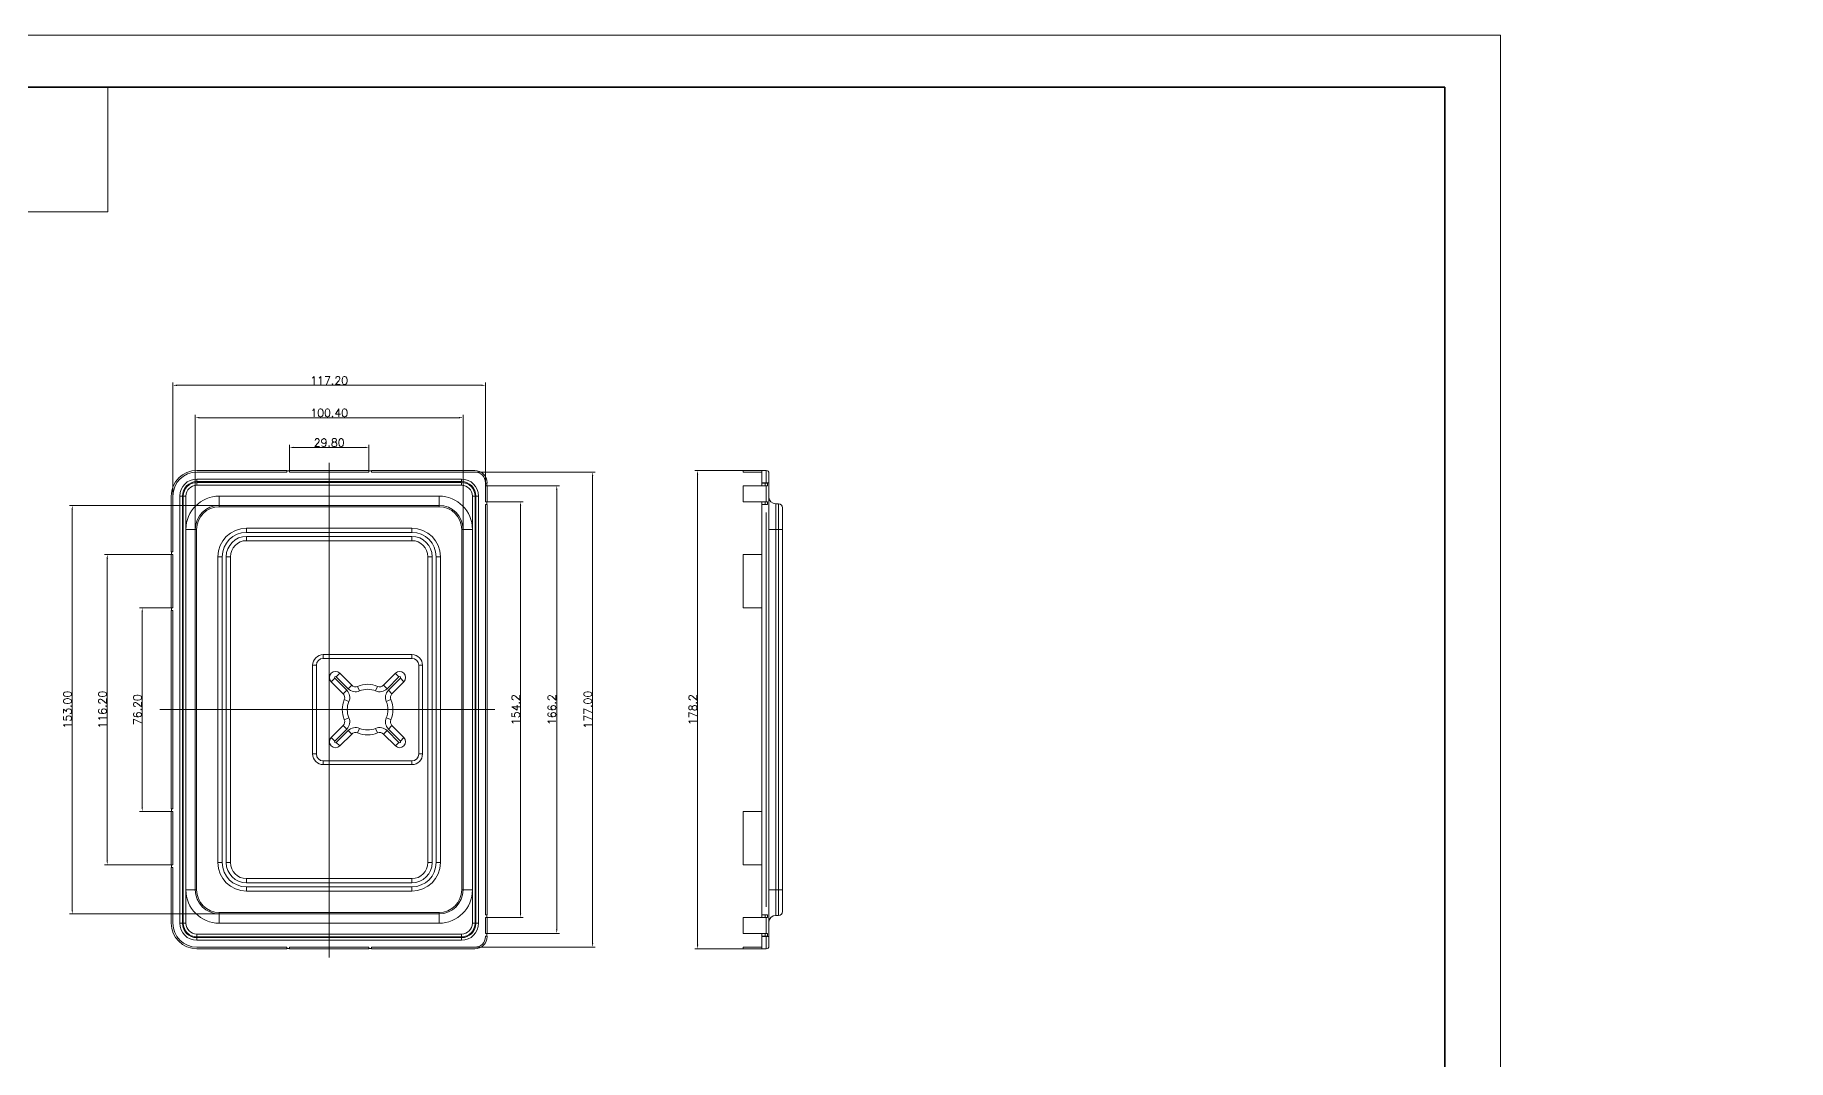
# Model space of a CAD drawing. Header units: millimetres. Extents: x -894 to 2281, y 379 to 1725.
# Drawn here: x 607 to 1264, y 1341 to 1725 of the extents above; entities that cross this region are included whole.
import ezdxf
from ezdxf.lldxf.tags import DXFTag

# ---------------------------------------------------------------- set-up
doc = ezdxf.new("R2010")
doc.units = ezdxf.units.MM
doc.layers.add('7', color=7, linetype='Continuous', true_color=0xffffff)
doc.layers.add('layer 1', color=7, linetype='Continuous')
doc.layers.add('尺寸线层', color=3, linetype='Continuous')
doc.styles.get("Standard").update_dxf_attribs({"font": 'txt', "bigfont": 'gbcbig.shx'})
doc.styles.add('标准', font='txt.shx')
tags = doc.linetypes.add('PHANTOM', pattern=[50.5, 18, -6.5, 6.5, -6.5, 6.5, -6.5]).pattern_tags.tags
tags[14:15] = [DXFTag(74, 4), DXFTag(75, 0), DXFTag(340, '0'), DXFTag(46, 0.0), DXFTag(50, 0.0), DXFTag(44, 0.0), DXFTag(45, 0.0)]
tags[12:13] = [DXFTag(74, 4), DXFTag(75, 0), DXFTag(340, '0'), DXFTag(46, 0.0), DXFTag(50, 0.0), DXFTag(44, 0.0), DXFTag(45, 0.0)]
tags[10:11] = [DXFTag(74, 4), DXFTag(75, 0), DXFTag(340, '0'), DXFTag(46, 0.0), DXFTag(50, 0.0), DXFTag(44, 0.0), DXFTag(45, 0.0)]
tags[8:9] = [DXFTag(74, 4), DXFTag(75, 0), DXFTag(340, '0'), DXFTag(46, 0.0), DXFTag(50, 0.0), DXFTag(44, 0.0), DXFTag(45, 0.0)]
tags[6:7] = [DXFTag(74, 4), DXFTag(75, 0), DXFTag(340, '0'), DXFTag(46, 0.0), DXFTag(50, 0.0), DXFTag(44, 0.0), DXFTag(45, 0.0)]
tags[4:5] = [DXFTag(74, 4), DXFTag(75, 0), DXFTag(340, '0'), DXFTag(46, 0.0), DXFTag(50, 0.0), DXFTag(44, 0.0), DXFTag(45, 0.0)]
doc.dimstyles.get("Standard").update_dxf_attribs({"dimtxt": 3, "dimasz": 1.5, "dimexe": 0.5, "dimexo": 0.05, "dimgap": 0.3, "dimtad": 1, "dimtih": 1, "dimtoh": 1, "dimzin": 0, "dimdsep": 46, "dimtxsty": 'Standard', "dimcen": 0.09, "dimadec": 1, "dimazin": 0, "dimtfac": 1, "dimtmove": 0, "dimatfit": 3, "dimfxl": 1, "dimtolj": 1, "dimtzin": 0, "dimlwd": 13, "dimlwe": 13, "dimarcsym": 0})
doc.dimstyles.new('小粟', dxfattribs={"dimtxt": 2.5, "dimasz": 1.5, "dimexe": 1, "dimexo": 0.05, "dimgap": 0.3, "dimtad": 1, "dimzin": 0, "dimdsep": 46, "dimtxsty": 'Standard', "dimcen": 0.09, "dimadec": 1, "dimazin": 0, "dimtfac": 1, "dimtmove": 0, "dimatfit": 3, "dimfxl": 1, "dimtolj": 1, "dimtzin": 0, "dimlwd": 13, "dimlwe": 13, "dimarcsym": 0})
doc.dimstyles.new('小粟 Standard', dxfattribs={"dimtxt": 3, "dimasz": 1.5, "dimexe": 1, "dimexo": 0.05, "dimgap": 0.3, "dimtad": 1, "dimzin": 0, "dimdsep": 46, "dimtxsty": 'Standard', "dimcen": 0.09, "dimadec": 1, "dimazin": 0, "dimtfac": 1, "dimtmove": 0, "dimatfit": 3, "dimfxl": 1, "dimtolj": 1, "dimtzin": 0, "dimlwd": 13, "dimlwe": 13, "dimarcsym": 0})

# ---------------------------------------------------------------- blocks, each defined once
blk = doc.blocks.new('*D36')
at = {"layer": 'Defpoints', "color": 0}
for p in [(776.28, 1549.87), (776.28, 1394.23), (788.81, 1394.23)]:
    blk.add_point(p, dxfattribs=at)
at = {"layer": '尺寸线层', "color": 0, "lineweight": 13}
for p, q in [((776.33, 1549.87), (789.81, 1549.87)), ((788.81, 1548.37), (788.81, 1395.73)), ((776.33, 1394.23), (789.81, 1394.23))]:
    blk.add_line(p, q, dxfattribs=at)
at = {"layer": '尺寸线层', "color": 0}
for points in [[(788.56, 1548.37), (789.06, 1548.37), (788.81, 1549.87)], [(788.56, 1395.73), (789.06, 1395.73), (788.81, 1394.23)]]:
    blk.add_solid(points, dxfattribs=at)
at = {"layer": '尺寸线层', "color": 0, "insert": (787.01, 1472.05), "char_height": 3, "attachment_point": 5, "rotation": 90, "style": '标准'}
blk.add_mtext('\\A1;154.2', dxfattribs=at)
blk = doc.blocks.new('*D37')
at = {"layer": 'Defpoints', "color": 0}
for p in [(776.28, 1555.87), (776.28, 1388.23), (802.38, 1388.23)]:
    blk.add_point(p, dxfattribs=at)
at = {"layer": '尺寸线层', "color": 0, "lineweight": 13}
for p, q in [((776.33, 1555.87), (803.38, 1555.87)), ((802.38, 1554.37), (802.38, 1389.73)), ((776.33, 1388.23), (803.38, 1388.23))]:
    blk.add_line(p, q, dxfattribs=at)
at = {"layer": '尺寸线层', "color": 0}
for points in [[(802.13, 1554.37), (802.63, 1554.37), (802.38, 1555.87)], [(802.13, 1389.73), (802.63, 1389.73), (802.38, 1388.23)]]:
    blk.add_solid(points, dxfattribs=at)
at = {"layer": '尺寸线层', "color": 0, "insert": (800.58, 1472.05), "char_height": 3, "attachment_point": 5, "rotation": 90, "style": '标准'}
blk.add_mtext('\\A1;166.2', dxfattribs=at)
blk = doc.blocks.new('*D38')
at = {"layer": 'Defpoints', "color": 0}
for p in [(657.88, 1510.15), (647, 1433.95), (657.88, 1433.95)]:
    blk.add_point(p, dxfattribs=at)
at = {"layer": '尺寸线层', "color": 0, "lineweight": 13}
for p, q in [((657.83, 1510.15), (646, 1510.15)), ((647, 1508.65), (647, 1435.45)), ((657.83, 1433.95), (646, 1433.95))]:
    blk.add_line(p, q, dxfattribs=at)
at = {"layer": '尺寸线层', "color": 0}
for points in [[(646.75, 1508.65), (647.25, 1508.65), (647, 1510.15)], [(646.75, 1435.45), (647.25, 1435.45), (647, 1433.95)]]:
    blk.add_solid(points, dxfattribs=at)
at = {"layer": '尺寸线层', "color": 0, "insert": (645.2, 1472.05), "char_height": 3, "attachment_point": 5, "rotation": 90, "style": '标准'}
blk.add_mtext('\\A1;76.20', dxfattribs=at)
blk = doc.blocks.new('*D39')
at = {"layer": 'Defpoints', "color": 0}
for p in [(657.88, 1530.15), (633.88, 1413.95), (657.88, 1413.95)]:
    blk.add_point(p, dxfattribs=at)
at = {"layer": '尺寸线层', "color": 0, "lineweight": 13}
for p, q in [((657.83, 1530.15), (632.88, 1530.15)), ((633.88, 1528.65), (633.88, 1415.45)), ((657.83, 1413.95), (632.88, 1413.95))]:
    blk.add_line(p, q, dxfattribs=at)
at = {"layer": '尺寸线层', "color": 0}
for points in [[(633.63, 1528.65), (634.13, 1528.65), (633.88, 1530.15)], [(633.63, 1415.45), (634.13, 1415.45), (633.88, 1413.95)]]:
    blk.add_solid(points, dxfattribs=at)
at = {"layer": '尺寸线层', "color": 0, "insert": (632.08, 1472.05), "char_height": 3, "attachment_point": 5, "rotation": 90, "style": '标准'}
blk.add_mtext('\\A1;116.20', dxfattribs=at)
blk = doc.blocks.new('*D40')
at = {"layer": 'Defpoints', "color": 0}
for p in [(731.98, 1570.28), (702.18, 1561.65), (731.98, 1561.65)]:
    blk.add_point(p, dxfattribs=at)
at = {"layer": '尺寸线层', "color": 0, "lineweight": 13}
for p, q in [((702.18, 1561.7), (702.18, 1571.28)), ((731.98, 1561.7), (731.98, 1571.28)), ((703.68, 1570.28), (730.48, 1570.28))]:
    blk.add_line(p, q, dxfattribs=at)
at = {"layer": '尺寸线层', "color": 0}
for points in [[(703.68, 1570.53), (703.68, 1570.03), (702.18, 1570.28)], [(730.48, 1570.53), (730.48, 1570.03), (731.98, 1570.28)]]:
    blk.add_solid(points, dxfattribs=at)
at = {"layer": '尺寸线层', "color": 0, "insert": (717.08, 1572.08), "char_height": 3, "attachment_point": 5, "style": '标准'}
blk.add_mtext('\\A1;29.80', dxfattribs=at)
blk = doc.blocks.new('*D41')
at = {"layer": 'Defpoints', "color": 0}
for p in [(675.88, 1548.55), (620.76, 1395.55), (675.88, 1395.55)]:
    blk.add_point(p, dxfattribs=at)
at = {"layer": '尺寸线层', "color": 0, "lineweight": 13}
for p, q in [((675.83, 1548.55), (619.76, 1548.55)), ((620.76, 1547.05), (620.76, 1397.05)), ((675.83, 1395.55), (619.76, 1395.55))]:
    blk.add_line(p, q, dxfattribs=at)
at = {"layer": '尺寸线层', "color": 0}
for points in [[(620.51, 1547.05), (621.01, 1547.05), (620.76, 1548.55)], [(620.51, 1397.05), (621.01, 1397.05), (620.76, 1395.55)]]:
    blk.add_solid(points, dxfattribs=at)
at = {"layer": '尺寸线层', "color": 0, "insert": (618.96, 1472.05), "char_height": 3, "attachment_point": 5, "rotation": 90, "style": '标准'}
blk.add_mtext('\\A1;153.00', dxfattribs=at)
blk = doc.blocks.new('*D42')
at = {"layer": 'Defpoints', "color": 0}
for p in [(771.68, 1561.05), (771.68, 1383.05), (815.84, 1383.05)]:
    blk.add_point(p, dxfattribs=at)
at = {"layer": '尺寸线层', "color": 0, "lineweight": 13}
for p, q in [((771.73, 1561.05), (816.84, 1561.05)), ((815.84, 1559.55), (815.84, 1384.55)), ((771.73, 1383.05), (816.84, 1383.05))]:
    blk.add_line(p, q, dxfattribs=at)
at = {"layer": '尺寸线层', "color": 0}
for points in [[(815.59, 1559.55), (816.09, 1559.55), (815.84, 1561.05)], [(815.59, 1384.55), (816.09, 1384.55), (815.84, 1383.05)]]:
    blk.add_solid(points, dxfattribs=at)
at = {"layer": '尺寸线层', "color": 0, "insert": (814.04, 1472.05), "char_height": 3, "attachment_point": 5, "rotation": 90, "style": '标准'}
blk.add_mtext('\\A1;177.00', dxfattribs=at)
blk = doc.blocks.new('*D46')
at = {"layer": 'Defpoints', "color": 0}
for p in [(872.25, 1561.65), (855.18, 1382.45), (872.25, 1382.45)]:
    blk.add_point(p, dxfattribs=at)
at = {"layer": '尺寸线层', "color": 0, "lineweight": 13}
for p, q in [((872.2, 1561.65), (854.18, 1561.65)), ((855.18, 1560.15), (855.18, 1383.95)), ((872.2, 1382.45), (854.18, 1382.45))]:
    blk.add_line(p, q, dxfattribs=at)
at = {"layer": '尺寸线层', "color": 0}
for points in [[(854.93, 1560.15), (855.43, 1560.15), (855.18, 1561.65)], [(854.93, 1383.95), (855.43, 1383.95), (855.18, 1382.45)]]:
    blk.add_solid(points, dxfattribs=at)
at = {"layer": '尺寸线层', "color": 0, "insert": (853.38, 1472.05), "char_height": 3, "attachment_point": 5, "rotation": 90, "style": '标准'}
blk.add_mtext('\\A1;178.2', dxfattribs=at)
blk = doc.blocks.new('*D47')
at = {"layer": 'Defpoints', "color": 0}
for p in [(767.28, 1581.43), (666.88, 1539.58), (767.28, 1539.58)]:
    blk.add_point(p, dxfattribs=at)
at = {"layer": '尺寸线层', "color": 0, "lineweight": 13}
for p, q in [((666.88, 1539.63), (666.88, 1582.43)), ((668.38, 1581.43), (765.78, 1581.43)), ((767.28, 1539.63), (767.28, 1582.43))]:
    blk.add_line(p, q, dxfattribs=at)
at = {"layer": '尺寸线层', "color": 0}
for points in [[(668.38, 1581.68), (668.38, 1581.18), (666.88, 1581.43)], [(765.78, 1581.68), (765.78, 1581.18), (767.28, 1581.43)]]:
    blk.add_solid(points, dxfattribs=at)
at = {"layer": '尺寸线层', "color": 0, "insert": (717.08, 1583.23), "char_height": 3, "attachment_point": 5, "style": '标准'}
blk.add_mtext('\\A1;100.40', dxfattribs=at)
blk = doc.blocks.new('*D49')
at = {"layer": 'Defpoints', "color": 0}
for p in [(775.68, 1593.55), (658.48, 1552.05), (775.68, 1555.87)]:
    blk.add_point(p, dxfattribs=at)
at = {"layer": '尺寸线层', "color": 0, "lineweight": 13}
for p, q in [((658.48, 1552.1), (658.48, 1594.55)), ((659.98, 1593.55), (774.18, 1593.55)), ((775.68, 1555.92), (775.68, 1594.55))]:
    blk.add_line(p, q, dxfattribs=at)
at = {"layer": '尺寸线层', "color": 0}
for points in [[(659.98, 1593.8), (659.98, 1593.3), (658.48, 1593.55)], [(774.18, 1593.8), (774.18, 1593.3), (775.68, 1593.55)]]:
    blk.add_solid(points, dxfattribs=at)
at = {"layer": '尺寸线层', "color": 0, "insert": (717.08, 1595.35), "char_height": 3, "attachment_point": 5}
blk.add_mtext('\\A1;117.20', dxfattribs=at)
blk = doc.blocks.new('*D57')
at = {"layer": 'Defpoints', "color": 0}
for p in [(-396.13, 1420.34), (-406.84, 1284.54), (-396.13, 1284.54), (1659.05, 1138.37), (1865.25, 1138.37), (1865.25, 1089.42)]:
    blk.add_point(p, dxfattribs=at)
at = {"layer": '尺寸线层', "color": 0, "lineweight": 13}
for p, q in [((-396.18, 1420.34), (-407.84, 1420.34)), ((-406.84, 1418.84), (-406.84, 1286.04)), ((-396.18, 1284.54), (-407.84, 1284.54)), ((1659.05, 1138.32), (1659.05, 1088.92)), ((1865.25, 1138.32), (1865.25, 1088.92)), ((1660.55, 1089.42), (1863.75, 1089.42))]:
    blk.add_line(p, q, dxfattribs=at)
at = {"layer": '尺寸线层', "color": 0}
for points in [[(-407.09, 1418.84), (-406.59, 1418.84), (-406.84, 1420.34)], [(-407.09, 1286.04), (-406.59, 1286.04), (-406.84, 1284.54)], [(1660.55, 1089.67), (1660.55, 1089.17), (1659.05, 1089.42)], [(1863.75, 1089.67), (1863.75, 1089.17), (1865.25, 1089.42)]]:
    blk.add_solid(points, dxfattribs=at)
at = {"layer": '尺寸线层', "color": 0, "insert": (-408.64, 1364.24), "char_height": 3, "attachment_point": 5, "rotation": 90}
blk.add_mtext('\\A1;135.80', dxfattribs=at)
at = {"layer": '尺寸线层', "color": 0, "lineweight": -3, "insert": (1762.15, 1091.22), "char_height": 3, "attachment_point": 5, "style": '标准'}
blk.add_mtext('\\A1;206.20', dxfattribs=at)
blk = doc.blocks.new('*D58')
at = {"layer": 'Defpoints', "color": 0}
for p in [(-289.53, 1433.19), (-289.53, 1271.69), (-235.71, 1271.69), (1837.75, 1057.52), (1825.85, 1020.72), (1880.08, 1020.72)]:
    blk.add_point(p, dxfattribs=at)
at = {"layer": '尺寸线层', "color": 0, "lineweight": 13}
for p, q in [((-289.48, 1433.19), (-234.71, 1433.19)), ((-235.71, 1431.69), (-235.71, 1273.19)), ((-289.48, 1271.69), (-234.71, 1271.69)), ((1837.8, 1057.52), (1881.08, 1057.52)), ((1880.08, 1056.02), (1880.08, 1022.22)), ((1825.9, 1020.72), (1881.08, 1020.72))]:
    blk.add_line(p, q, dxfattribs=at)
at = {"layer": '尺寸线层', "color": 0}
for points in [[(-235.96, 1431.69), (-235.46, 1431.69), (-235.71, 1433.19)], [(-235.96, 1273.19), (-235.46, 1273.19), (-235.71, 1271.69)], [(1879.83, 1056.02), (1880.33, 1056.02), (1880.08, 1057.52)], [(1879.83, 1022.22), (1880.33, 1022.22), (1880.08, 1020.72)]]:
    blk.add_solid(points, dxfattribs=at)
at = {"layer": '尺寸线层', "color": 0, "insert": (-237.51, 1352.44), "char_height": 3, "attachment_point": 5, "rotation": 90}
blk.add_mtext('\\A1;161.50', dxfattribs=at)
at = {"layer": '尺寸线层', "color": 0, "lineweight": -3, "insert": (1878.53, 1039.12), "char_height": 2.5, "attachment_point": 5, "rotation": 90, "style": '标准'}
blk.add_mtext('\\A1;36.80', dxfattribs=at)
blk = doc.blocks.new('*D61')
at = {"layer": 'Defpoints', "color": 0}
for p in [(-300.03, 1457.66), (-300.03, 1449.14), (-337.63, 1442.65), (1938.05, 1240.57), (1963.25, 1121.37), (1973.87, 1121.37)]:
    blk.add_point(p, dxfattribs=at)
at = {"layer": '尺寸线层', "color": 0, "lineweight": 13}
for p, q in [((-337.63, 1442.7), (-337.63, 1458.66)), ((-336.13, 1457.66), (-301.53, 1457.66)), ((-300.03, 1449.19), (-300.03, 1458.66)), ((1938.1, 1240.57), (1974.87, 1240.57)), ((1973.87, 1239.07), (1973.87, 1122.87)), ((1963.3, 1121.37), (1974.87, 1121.37))]:
    blk.add_line(p, q, dxfattribs=at)
at = {"layer": '尺寸线层', "color": 0}
for points in [[(-336.13, 1457.91), (-336.13, 1457.41), (-337.63, 1457.66)], [(-301.53, 1457.91), (-301.53, 1457.41), (-300.03, 1457.66)], [(1973.62, 1239.07), (1974.12, 1239.07), (1973.87, 1240.57)], [(1973.62, 1122.87), (1974.12, 1122.87), (1973.87, 1121.37)]]:
    blk.add_solid(points, dxfattribs=at)
at = {"layer": '尺寸线层', "color": 0, "insert": (-318.83, 1459.46), "char_height": 3, "attachment_point": 5, "style": '标准'}
blk.add_mtext('\\A1;37.60%%P0.15', dxfattribs=at)
at = {"layer": '尺寸线层', "color": 0, "lineweight": -3, "insert": (1972.32, 1180.97), "char_height": 2.5, "attachment_point": 5, "rotation": 90, "style": '标准'}
blk.add_mtext('\\A1;119.20', dxfattribs=at)

msp = doc.modelspace()

# ---------------------------------------------------------------- linework, layer by layer
at = {"layer": '7', "color": 1, "linetype": 'PHANTOM', "lineweight": 13, "ltscale": 0.7}
msp.add_line((717.076, 1564.502), (717.076, 1379.232), dxfattribs=at)
at = {"layer": '7', "color": 7, "linetype": 'Continuous', "lineweight": 20}
for p, q in [((701.176, 1561.651), (667.476, 1561.651)), ((667.476, 1561.051), (701.176, 1561.051)), ((766.676, 1558.451), (667.476, 1558.451)), ((701.176, 1561.051), (701.176, 1561.651)), ((701.176, 1561.568), (702.176, 1561.568)), ((731.976, 1561.651), (702.176, 1561.651)), ((702.176, 1561.051), (702.176, 1561.651)), ((702.176, 1561.051), (731.976, 1561.051)), ((731.976, 1561.651), (731.976, 1561.051)), ((731.976, 1561.568), (732.976, 1561.568)), ((771.676, 1561.651), (732.976, 1561.651)), ((732.976, 1561.651), (732.976, 1561.051)), ((732.976, 1561.051), (771.676, 1561.051)), ((872.247, 1561.651), (879.246, 1561.651)), ((872.247, 1561.651), (872.247, 1561.051)), ((872.247, 1561.051), (879.246, 1561.051)), ((879.247, 1561.651), (880.947, 1561.651)), ((879.247, 1557.051), (879.247, 1561.651)), ((881.947, 1557.051), (881.947, 1560.651)), ((657.876, 1531.151), (657.876, 1552.051)), ((658.476, 1552.051), (658.476, 1531.151)), ((661.076, 1552.051), (661.076, 1392.051)), ((663.376, 1552.051), (663.376, 1539.587)), ((766.676, 1556.151), (667.476, 1556.151)), ((770.776, 1552.051), (770.776, 1539.587)), ((773.076, 1552.051), (773.076, 1392.051)), ((775.676, 1556.872), (775.676, 1557.051)), ((775.676, 1556.872), (776.276, 1556.872)), ((775.676, 1555.872), (776.276, 1555.872)), ((775.676, 1549.872), (775.676, 1555.872)), ((776.193, 1556.872), (776.193, 1555.872)), ((776.276, 1557.051), (776.276, 1556.872)), ((776.276, 1555.872), (776.276, 1549.872)), ((872.247, 1555.872), (880.947, 1555.872)), ((872.247, 1555.872), (872.247, 1549.872)), ((879.247, 1557.051), (879.247, 1556.872)), ((879.247, 1556.872), (880.947, 1556.872)), ((879.247, 1556.872), (879.247, 1555.872)), ((880.547, 1555.872), (880.547, 1556.872)), ((880.947, 1556.872), (881.347, 1556.872)), ((881.347, 1555.872), (880.947, 1555.872)), ((881.347, 1556.872), (881.347, 1555.872)), ((881.947, 1557.051), (881.947, 1387.051)), ((675.876, 1548.551), (758.276, 1548.551)), ((776.276, 1549.872), (775.676, 1549.872)), ((776.276, 1548.872), (775.676, 1548.872)), ((775.676, 1548.872), (775.676, 1395.231)), ((776.193, 1549.872), (776.193, 1548.872)), ((776.276, 1395.231), (776.276, 1548.872)), ((880.947, 1549.872), (872.247, 1549.872)), ((879.247, 1549.872), (879.247, 1548.872)), ((880.947, 1548.872), (879.247, 1548.872)), ((879.247, 1395.231), (879.247, 1548.872)), ((880.547, 1548.871), (880.547, 1549.871)), ((880.947, 1549.872), (881.347, 1549.872)), ((881.347, 1548.872), (880.947, 1548.872)), ((881.347, 1549.872), (881.347, 1548.872)), ((885.547, 1549.151), (884.447, 1549.151)), ((887.047, 1547.651), (887.047, 1539.551)), ((663.376, 1539.587), (663.376, 1539.551)), ((663.376, 1404.551), (663.376, 1539.551)), ((666.876, 1539.551), (666.876, 1404.551)), ((748.076, 1540.051), (686.076, 1540.051)), ((767.276, 1404.551), (767.276, 1539.551)), ((770.776, 1539.587), (770.776, 1539.551)), ((770.776, 1404.551), (770.776, 1539.551)), ((887.047, 1539.551), (887.047, 1404.551)), ((657.876, 1531.151), (658.476, 1531.151)), ((657.96, 1530.151), (657.96, 1531.151)), ((686.076, 1535.351), (748.076, 1535.351)), ((657.876, 1510.151), (657.876, 1530.151)), ((658.476, 1530.151), (657.876, 1530.151)), ((658.476, 1530.151), (658.476, 1510.151)), ((675.376, 1529.351), (675.376, 1414.751)), ((680.076, 1529.351), (680.076, 1414.751)), ((754.076, 1529.351), (754.076, 1414.751)), ((758.776, 1414.751), (758.776, 1529.351)), ((872.247, 1530.151), (879.246, 1530.151)), ((872.247, 1530.151), (872.247, 1510.151)), ((657.876, 1510.151), (658.476, 1510.151)), ((657.876, 1509.151), (657.876, 1434.951)), ((657.876, 1509.151), (658.476, 1509.151)), ((657.96, 1509.151), (657.96, 1510.151)), ((658.476, 1434.951), (658.476, 1509.151)), ((872.247, 1510.151), (879.246, 1510.151)), ((714.876, 1492.651), (748.076, 1492.651)), ((710.876, 1488.651), (710.876, 1455.451)), ((721.047, 1485.663), (725.511, 1481.198)), ((737.441, 1481.198), (741.906, 1485.663)), ((752.076, 1488.651), (752.076, 1455.451)), ((717.865, 1482.481), (722.329, 1478.016)), ((740.623, 1478.016), (745.088, 1482.481)), ((717.865, 1461.622), (722.329, 1466.086)), ((740.623, 1466.086), (745.088, 1461.622)), ((721.047, 1458.44), (725.511, 1462.904)), ((737.441, 1462.904), (741.906, 1458.44)), ((714.876, 1451.451), (748.076, 1451.451)), ((657.876, 1434.951), (658.476, 1434.951)), ((657.876, 1433.951), (657.876, 1413.951)), ((657.876, 1433.951), (658.476, 1433.951)), ((657.96, 1433.951), (657.96, 1434.951)), ((658.476, 1413.951), (658.476, 1433.951)), ((872.247, 1433.951), (879.246, 1433.951)), ((872.247, 1413.951), (872.247, 1433.951)), ((658.476, 1413.951), (657.876, 1413.951)), ((657.876, 1412.951), (657.876, 1392.051)), ((657.876, 1412.951), (658.476, 1412.951)), ((657.96, 1412.951), (657.96, 1413.951)), ((658.476, 1392.051), (658.476, 1412.951)), ((872.247, 1413.951), (879.246, 1413.951)), ((686.076, 1408.751), (748.076, 1408.751)), ((663.376, 1404.516), (663.376, 1404.551)), ((663.376, 1392.051), (663.376, 1404.516)), ((748.076, 1404.051), (686.076, 1404.051)), ((770.776, 1404.516), (770.776, 1404.551)), ((770.776, 1392.051), (770.776, 1404.516)), ((887.047, 1396.451), (887.047, 1404.551)), ((675.876, 1395.551), (758.276, 1395.551)), ((776.276, 1395.231), (775.676, 1395.231)), ((776.276, 1394.231), (775.676, 1394.231)), ((775.676, 1394.231), (775.676, 1388.231)), ((776.193, 1395.231), (776.193, 1394.231)), ((776.276, 1388.231), (776.276, 1394.231)), ((880.947, 1394.231), (872.247, 1394.231)), ((872.247, 1388.231), (872.247, 1394.231)), ((880.947, 1395.231), (879.247, 1395.231)), ((879.247, 1394.231), (879.247, 1395.231)), ((880.547, 1394.231), (880.547, 1395.231)), ((881.347, 1395.231), (880.947, 1395.231)), ((880.947, 1394.231), (881.347, 1394.231)), ((881.347, 1395.231), (881.347, 1394.231)), ((885.547, 1394.951), (884.447, 1394.951)), ((766.676, 1387.951), (667.476, 1387.951)), ((775.676, 1388.231), (776.276, 1388.231)), ((775.676, 1387.231), (776.276, 1387.231)), ((775.676, 1387.231), (775.676, 1387.051)), ((776.193, 1388.231), (776.193, 1387.231)), ((776.276, 1387.051), (776.276, 1387.231)), ((872.247, 1388.231), (880.947, 1388.231)), ((879.247, 1387.231), (879.247, 1388.231)), ((879.247, 1387.231), (880.947, 1387.231)), ((879.247, 1387.051), (879.247, 1387.231)), ((879.247, 1387.051), (879.247, 1382.451)), ((880.547, 1388.231), (880.547, 1387.231)), ((881.347, 1388.231), (880.947, 1388.231)), ((880.947, 1387.231), (881.347, 1387.231)), ((881.347, 1388.231), (881.347, 1387.231)), ((881.947, 1387.051), (881.947, 1383.451)), ((766.676, 1385.651), (667.476, 1385.651)), ((667.476, 1383.051), (701.176, 1383.051)), ((701.176, 1382.451), (667.476, 1382.451)), ((701.176, 1383.051), (701.176, 1382.451)), ((701.176, 1382.535), (702.176, 1382.535)), ((702.176, 1383.051), (731.976, 1383.051)), ((702.176, 1383.051), (702.176, 1382.451)), ((731.976, 1382.451), (702.176, 1382.451)), ((731.976, 1382.451), (731.976, 1383.051)), ((731.976, 1382.535), (732.976, 1382.535)), ((732.976, 1382.451), (732.976, 1383.051)), ((732.976, 1383.051), (771.676, 1383.051)), ((771.676, 1382.451), (732.976, 1382.451)), ((872.247, 1383.051), (879.246, 1383.051)), ((872.247, 1382.451), (872.247, 1383.051)), ((872.247, 1382.451), (879.246, 1382.451)), ((879.247, 1382.451), (880.947, 1382.451))]:
    msp.add_line(p, q, dxfattribs=at)
at = {"layer": '7', "color": 155, "linetype": 'Continuous', "lineweight": 15}
for p, q in [((667.476, 1558.451), (667.476, 1557.472)), ((667.476, 1557.472), (766.676, 1557.472)), ((766.676, 1558.451), (766.676, 1557.472)), ((880.947, 1561.651), (880.947, 1557.051)), ((662.056, 1552.051), (661.076, 1552.051)), ((662.056, 1392.051), (662.056, 1552.051)), ((662.397, 1552.051), (663.376, 1552.051)), ((662.397, 1552.051), (662.397, 1392.051)), ((667.476, 1557.131), (667.476, 1556.151)), ((667.476, 1557.131), (766.676, 1557.131)), ((675.876, 1548.551), (675.876, 1552.051)), ((758.276, 1552.051), (675.876, 1552.051)), ((758.276, 1548.551), (758.276, 1552.051)), ((766.676, 1557.131), (766.676, 1556.151)), ((771.756, 1552.051), (770.776, 1552.051)), ((771.756, 1552.051), (771.756, 1392.051)), ((773.076, 1552.051), (772.097, 1552.051)), ((772.097, 1392.051), (772.097, 1552.051)), ((880.947, 1557.051), (879.247, 1557.051)), ((880.947, 1557.051), (881.947, 1557.051)), ((880.947, 1557.051), (880.947, 1556.872)), ((880.947, 1555.872), (880.947, 1549.872)), ((675.876, 1548.551), (675.876, 1548.051)), ((675.876, 1548.051), (758.276, 1548.051)), ((758.276, 1548.551), (758.276, 1548.051)), ((880.947, 1398.232), (880.947, 1545.871)), ((884.447, 1539.551), (884.447, 1549.151)), ((885.547, 1549.151), (885.547, 1539.551)), ((663.376, 1539.587), (666.876, 1539.577)), ((663.376, 1539.551), (666.876, 1539.551)), ((666.876, 1539.551), (667.376, 1539.551)), ((667.376, 1539.551), (667.376, 1404.551)), ((686.076, 1540.051), (686.076, 1538.451)), ((686.076, 1538.451), (748.076, 1538.451)), ((748.076, 1540.051), (748.076, 1538.451)), ((766.776, 1539.551), (767.276, 1539.551)), ((766.776, 1404.551), (766.776, 1539.551)), ((767.276, 1539.577), (770.776, 1539.587)), ((767.276, 1539.551), (770.776, 1539.551)), ((881.947, 1539.551), (884.447, 1539.551)), ((884.447, 1539.551), (885.547, 1539.551)), ((884.447, 1539.551), (884.447, 1404.551)), ((885.547, 1404.551), (885.547, 1539.551)), ((885.547, 1539.551), (887.047, 1539.551)), ((686.076, 1535.351), (686.076, 1536.951)), ((748.076, 1536.951), (686.076, 1536.951)), ((748.076, 1535.351), (748.076, 1536.951)), ((675.376, 1529.351), (676.976, 1529.351)), ((676.976, 1414.751), (676.976, 1529.351)), ((678.476, 1529.351), (680.076, 1529.351)), ((678.476, 1414.751), (678.476, 1529.351)), ((754.076, 1529.351), (755.676, 1529.351)), ((755.676, 1414.751), (755.676, 1529.351)), ((757.176, 1529.351), (758.776, 1529.351)), ((757.176, 1529.351), (757.176, 1414.751)), ((714.876, 1491.266), (714.876, 1492.651)), ((748.076, 1491.266), (748.076, 1492.651)), ((710.876, 1488.651), (712.262, 1488.651)), ((712.262, 1455.451), (712.262, 1488.651)), ((748.076, 1491.266), (714.876, 1491.266)), ((721.047, 1485.663), (719.722, 1484.338)), ((743.231, 1484.338), (741.923, 1485.646)), ((750.691, 1488.651), (752.076, 1488.651)), ((750.691, 1455.451), (750.691, 1488.651)), ((717.865, 1482.481), (719.189, 1483.806)), ((723.654, 1479.341), (719.189, 1483.806)), ((724.187, 1479.874), (719.722, 1484.338)), ((722.329, 1478.016), (723.654, 1479.341)), ((725.511, 1481.198), (724.187, 1479.874)), ((727.717, 1480.776), (728.458, 1479.055)), ((735.236, 1480.776), (734.494, 1479.055)), ((738.766, 1479.874), (737.441, 1481.198)), ((743.231, 1484.338), (738.766, 1479.874)), ((743.763, 1483.806), (739.299, 1479.341)), ((739.299, 1479.341), (740.606, 1478.034)), ((743.763, 1483.806), (745.071, 1482.498)), ((722.752, 1475.811), (724.472, 1475.069)), ((738.48, 1475.069), (740.178, 1475.801)), ((722.329, 1466.086), (723.654, 1464.762)), ((722.752, 1468.292), (724.472, 1469.033)), ((738.48, 1469.033), (740.178, 1468.302)), ((739.299, 1464.762), (740.606, 1466.069)), ((717.865, 1461.622), (719.189, 1460.297)), ((723.654, 1464.762), (719.189, 1460.297)), ((724.187, 1464.229), (719.722, 1459.764)), ((721.047, 1458.44), (719.722, 1459.764)), ((725.511, 1462.904), (724.187, 1464.229)), ((727.717, 1463.327), (728.458, 1465.047)), ((735.236, 1463.327), (734.494, 1465.047)), ((738.766, 1464.229), (737.459, 1462.922)), ((743.231, 1459.764), (738.766, 1464.229)), ((743.763, 1460.297), (739.299, 1464.762)), ((743.231, 1459.764), (741.923, 1458.457)), ((743.763, 1460.297), (745.071, 1461.604)), ((710.876, 1455.451), (712.262, 1455.451)), ((714.876, 1452.837), (714.876, 1451.451)), ((748.076, 1452.837), (714.876, 1452.837)), ((748.076, 1452.837), (748.076, 1451.451)), ((750.691, 1455.451), (752.076, 1455.451)), ((675.376, 1414.751), (676.976, 1414.751)), ((678.476, 1414.751), (680.076, 1414.751)), ((754.076, 1414.751), (755.676, 1414.751)), ((757.176, 1414.751), (758.776, 1414.751)), ((686.076, 1408.751), (686.076, 1407.151)), ((748.076, 1407.151), (686.076, 1407.151)), ((748.076, 1408.751), (748.076, 1407.151)), ((663.376, 1404.551), (666.876, 1404.551)), ((663.376, 1404.516), (666.876, 1404.526)), ((666.876, 1404.551), (667.376, 1404.551)), ((686.076, 1404.051), (686.076, 1405.651)), ((686.076, 1405.651), (748.076, 1405.651)), ((748.076, 1404.051), (748.076, 1405.651)), ((766.776, 1404.551), (767.276, 1404.551)), ((767.276, 1404.551), (770.776, 1404.551)), ((767.276, 1404.526), (770.776, 1404.516)), ((881.947, 1404.551), (884.447, 1404.551)), ((884.447, 1404.551), (885.547, 1404.551)), ((884.447, 1404.551), (884.447, 1394.951)), ((885.547, 1404.551), (887.047, 1404.551)), ((885.547, 1394.951), (885.547, 1404.551)), ((675.876, 1395.551), (675.876, 1396.051)), ((675.876, 1396.051), (758.276, 1396.051)), ((675.876, 1395.551), (675.876, 1392.051)), ((758.276, 1395.551), (758.276, 1396.051)), ((758.276, 1395.551), (758.276, 1392.051)), ((880.947, 1388.231), (880.947, 1394.231)), ((662.056, 1392.051), (661.076, 1392.051)), ((662.397, 1392.051), (663.376, 1392.051)), ((667.476, 1386.972), (667.476, 1387.951)), ((667.476, 1386.972), (766.676, 1386.972)), ((667.476, 1385.651), (667.476, 1386.631)), ((667.476, 1386.631), (766.676, 1386.631)), ((758.276, 1392.051), (675.876, 1392.051)), ((766.676, 1386.972), (766.676, 1387.951)), ((766.676, 1385.651), (766.676, 1386.631)), ((771.756, 1392.051), (770.776, 1392.051)), ((773.076, 1392.051), (772.097, 1392.051)), ((880.947, 1387.051), (879.247, 1387.051)), ((880.947, 1387.051), (880.947, 1387.231)), ((880.947, 1387.051), (881.947, 1387.051)), ((880.947, 1382.451), (880.947, 1387.051))]:
    msp.add_line(p, q, dxfattribs=at)
at = {"layer": '7', "color": 1, "linetype": 'PHANTOM', "lineweight": 13, "ltscale": 0.5}
msp.add_line((779.211, 1472.051), (653.542, 1472.051), dxfattribs=at)
at = {"layer": '7', "color": 7, "linetype": 'Continuous', "lineweight": 20}
for centre, radius, start, end in [((667.476, 1552.051), 9.6, 90, 180), ((667.476, 1552.051), 9, 90, 180), ((771.676, 1557.051), 4.6, 0, 90), ((771.676, 1557.051), 4, 0, 90), ((667.476, 1552.051), 4.1, 90, 180), ((766.676, 1552.051), 4.1, 0, 90), ((884.447, 1551.651), 2.5, 180, 270), ((885.547, 1547.651), 1.5, 0, 90), ((686.076, 1529.351), 6, 90, 180), ((748.076, 1529.351), 6, 0, 90), ((719.456, 1484.072), 2.25, 45, 225), ((743.497, 1484.072), 2.25, 315, 135), ((720.915, 1467.501), 2, 315, 23.311194), ((742.038, 1467.501), 2, 156.688806, 225), ((726.926, 1461.49), 2, 66.688806, 135), ((731.476, 1472.051), 9.5, 246.688806, 293.311194), ((736.027, 1461.49), 2, 45, 113.311194), ((714.876, 1455.451), 4, 180, 270), ((748.076, 1455.451), 4, 270, 0), ((686.076, 1414.751), 10.7, 180, 270), ((748.076, 1414.751), 10.7, 270, 0), ((675.876, 1404.551), 9, 180.162057, 270), ((758.276, 1404.551), 9, 270, 359.837943), ((667.476, 1392.051), 6.4, 180, 270), ((766.676, 1392.051), 6.4, 270, 0), ((880.947, 1383.451), 1, 270, 0)]:
    msp.add_arc(centre, radius, start, end, dxfattribs=at)
at = {"layer": '7', "color": 7, "linetype": 'Continuous', "lineweight": 20, "extrusion": (0, 0, -1)}
for centre, radius, start, end in [((-667.476, 1552.051), 6.4, 0, 90), ((-766.676, 1552.051), 6.4, 90, 180), ((-880.947, 1560.651), 1, 90, 180), ((-675.876, 1539.551), 9, 0.162057, 90), ((-758.276, 1539.551), 9, 90, 179.837943), ((-686.076, 1529.351), 10.7, 0, 90), ((-748.076, 1529.351), 10.7, 90, 180), ((-714.876, 1488.651), 4, 0, 90), ((-748.076, 1488.651), 4, 90, 180), ((-726.926, 1482.613), 2, 246.688806, 315), ((-731.476, 1472.051), 9.5, 66.688806, 113.311194), ((-736.027, 1482.613), 2, 225, 293.311194), ((-731.476, 1472.051), 9.5, 336.688806, 23.311194), ((-720.915, 1476.602), 2, 135, 203.311194), ((-742.038, 1476.602), 2, 336.688806, 45), ((-731.476, 1472.051), 9.5, 156.688806, 203.311194), ((-719.456, 1460.031), 2.25, 225, 45), ((-743.497, 1460.031), 2.25, 135, 315), ((-686.076, 1414.751), 6, 270, 0), ((-748.076, 1414.751), 6, 180, 270), ((-884.447, 1392.451), 2.5, 0, 90), ((-885.547, 1396.451), 1.5, 180, 270), ((-667.476, 1392.051), 9.6, 270, 0), ((-667.476, 1392.051), 9, 270, 0), ((-667.476, 1392.051), 4.1, 270, 0), ((-766.676, 1392.051), 4.1, 180, 270), ((-771.676, 1387.051), 4.6, 180, 270), ((-771.676, 1387.051), 4, 180, 270)]:
    msp.add_arc(centre, radius, start, end, dxfattribs=at)
at = {"layer": '7', "color": 155, "linetype": 'Continuous', "lineweight": 15}
for centre, radius, start, end in [((667.476, 1552.051), 5.42, 90, 180), ((766.676, 1552.051), 5.42, 0, 90), ((675.876, 1539.551), 12.5, 90, 179.837943), ((758.276, 1539.551), 12.5, 0.162057, 90), ((686.076, 1529.351), 9.1, 90, 180), ((748.076, 1529.351), 9.1, 0, 90), ((714.876, 1488.651), 2.614, 90, 180), ((748.076, 1488.651), 2.614, 0, 90), ((720.915, 1476.602), 3.873, 336.688806, 45), ((726.926, 1482.613), 3.873, 225, 293.311194), ((731.476, 1472.051), 7.627, 66.688806, 113.311194), ((736.027, 1482.613), 3.873, 246.688806, 315), ((742.038, 1476.602), 3.873, 135, 203.311194), ((731.476, 1472.051), 7.627, 156.688806, 203.311194), ((731.476, 1472.051), 7.627, 336.688806, 23.311194), ((719.456, 1460.031), 0.377, 135, 315), ((743.497, 1460.031), 0.377, 225, 45), ((686.076, 1414.751), 7.6, 180, 270), ((748.076, 1414.751), 7.6, 270, 0), ((675.876, 1404.551), 8.5, 180, 270), ((758.276, 1404.551), 8.5, 270, 0), ((667.476, 1392.051), 5.08, 180, 270), ((766.676, 1392.051), 5.08, 270, 0)]:
    msp.add_arc(centre, radius, start, end, dxfattribs=at)
at = {"layer": '7', "color": 155, "linetype": 'Continuous', "lineweight": 15, "extrusion": (0, 0, -1)}
for centre, radius, start, end in [((-667.476, 1552.051), 5.08, 0, 90), ((-766.676, 1552.051), 5.08, 90, 180), ((-675.876, 1539.551), 8.5, 0, 90), ((-758.276, 1539.551), 8.5, 90, 180), ((-686.076, 1529.351), 7.6, 0, 90), ((-748.076, 1529.351), 7.6, 90, 180), ((-719.456, 1484.072), 0.377, 315, 135), ((-743.497, 1484.072), 0.377, 45, 225), ((-720.915, 1467.501), 3.873, 156.688806, 225), ((-726.926, 1461.49), 3.873, 45, 113.311194), ((-736.027, 1461.49), 3.873, 66.688806, 135), ((-742.038, 1467.501), 3.873, 315, 23.311194), ((-731.476, 1472.051), 7.627, 246.688806, 293.311194), ((-714.876, 1455.451), 2.614, 270, 0), ((-748.076, 1455.451), 2.614, 180, 270), ((-686.076, 1414.751), 9.1, 270, 0), ((-748.076, 1414.751), 9.1, 180, 270), ((-675.876, 1404.551), 12.5, 270, 359.837943), ((-758.276, 1404.551), 12.5, 180.162057, 270), ((-667.476, 1392.051), 5.42, 270, 0), ((-766.676, 1392.051), 5.42, 180, 270)]:
    msp.add_arc(centre, radius, start, end, dxfattribs=at)
at = {"layer": '7', "color": 7, "linetype": 'Continuous', "lineweight": 20}
for points in [[(666.876, 1539.551), (666.876, 1539.56), (666.876, 1539.568), (666.876, 1539.577)], [(767.276, 1539.577), (767.276, 1539.568), (767.276, 1539.56), (767.276, 1539.551)], [(666.876, 1404.551), (666.876, 1404.543), (666.876, 1404.534), (666.876, 1404.526)], [(767.276, 1404.526), (767.276, 1404.534), (767.276, 1404.543), (767.276, 1404.551)]]:
    msp.add_open_spline(points, degree=3, dxfattribs=at)
at = {"layer": 'layer 1', "color": 1, "lineweight": 9}
for points in [[(1156.169, 1724.756), (1156.169, 1724.756), (279.043, 1724.756), (279.043, 1724.756)], [(1156.169, 1724.756), (1156.169, 1724.756), (1156.169, 1724.756), (1156.169, 1724.756)], [(1156.169, 568.309), (1156.169, 568.309), (1156.169, 1724.756), (1156.169, 1724.756)], [(1156.169, 1724.756), (1156.169, 1724.756), (1156.169, 1724.756), (1156.169, 1724.756)], [(634.07, 1705.287), (634.07, 1705.287), (634.07, 1705.287), (634.07, 1705.287)], [(634.07, 1658.561), (634.07, 1658.561), (634.07, 1705.287), (634.07, 1705.287)], [(383.463, 1658.561), (383.463, 1658.561), (634.07, 1658.561), (634.07, 1658.561)], [(634.07, 1658.561), (634.07, 1658.561), (634.07, 1658.561), (634.07, 1658.561)]]:
    msp.add_open_spline(points, degree=3, dxfattribs=at)
at = {"layer": 'layer 1', "lineweight": 35}
for points in [[(1135.285, 1705.287), (1135.285, 1705.287), (383.463, 1705.287), (383.463, 1705.287)], [(1135.285, 1705.287), (1135.285, 1705.287), (1135.285, 1705.287), (1135.285, 1705.287)], [(1135.285, 587.778), (1135.285, 587.778), (1135.285, 1705.287), (1135.285, 1705.287)], [(1135.285, 1705.287), (1135.285, 1705.287), (1135.285, 1705.287), (1135.285, 1705.287)]]:
    msp.add_open_spline(points, degree=3, dxfattribs=at)

# ---------------------------------------------------------------- dimensions: what is measured, and where the dimension line sits
at = {"layer": '尺寸线层'}
dim = msp.add_linear_dim(base=(775.676, 1593.546), p1=(658.476, 1552.051), p2=(775.676, 1555.872), dimstyle='小粟 Standard', dxfattribs=at)
dim.commit()
dim.dimension.update_dxf_attribs({"geometry": '*D49', "text_midpoint": (717.076, 1593.546), "dimtype": 160})
for base, p1, p2, picture, middle in [((767.276, 1581.431), (666.876, 1539.577), (767.276, 1539.577), '*D47', (717.076, 1581.431)), ((731.976, 1570.278), (702.176, 1561.651), (731.976, 1561.651), '*D40', (717.076, 1570.278))]:
    dim = msp.add_linear_dim(base=base, p1=p1, p2=p2, dimstyle='小粟 Standard', override={"dimtxsty": '标准'}, dxfattribs=at)
    dim.commit()
    dim.dimension.update_dxf_attribs({"geometry": picture, "text_midpoint": middle, "dimtype": 160})
for base, p1, p2, text, picture, middle in [((815.844, 1383.051), (771.676, 1561.051), (771.676, 1383.051), '177.00', '*D42', (815.844, 1472.051)), ((802.38, 1388.231), (776.276, 1555.872), (776.276, 1388.231), '166.2', '*D37', (802.38, 1472.051))]:
    dim = msp.add_linear_dim(base=base, p1=p1, p2=p2, angle=90, text=text, dimstyle='小粟 Standard', override={"dimtxsty": '标准'}, dxfattribs=at)
    dim.commit()
    dim.dimension.update_dxf_attribs({"geometry": picture, "text_midpoint": middle, "dimtype": 160})
for base, p1, p2, text, picture, middle in [((855.177, 1382.451), (872.247, 1561.651), (872.247, 1382.451), '178.2', '*D46', (853.377, 1472.051)), ((788.814, 1394.231), (776.276, 1549.872), (776.276, 1394.231), '154.2', '*D36', (787.014, 1472.051))]:
    dim = msp.add_linear_dim(base=base, p1=p1, p2=p2, angle=90, text=text, dimstyle='小粟 Standard', override={"dimtxsty": '标准'}, dxfattribs=at)
    dim.commit()
    dim.dimension.update_dxf_attribs({"geometry": picture, "text_midpoint": middle})
for base, p1, p2, picture, middle in [((620.758, 1395.551), (675.876, 1548.551), (675.876, 1395.551), '*D41', (620.758, 1472.051)), ((633.876, 1413.951), (657.876, 1530.151), (657.876, 1413.951), '*D39', (633.876, 1472.051)), ((646.995, 1433.951), (657.876, 1510.151), (657.876, 1433.951), '*D38', (646.995, 1472.051))]:
    dim = msp.add_linear_dim(base=base, p1=p1, p2=p2, angle=90, dimstyle='小粟 Standard', override={"dimtxsty": '标准'}, dxfattribs=at)
    dim.commit()
    dim.dimension.update_dxf_attribs({"geometry": picture, "text_midpoint": middle, "dimtype": 160})
at = {"layer": '尺寸线层', "lineweight": -3}
for base, p1, p2, picture, middle in [((1973.869, 1121.374), (1938.049, 1240.574), (1963.249, 1121.374), '*D61', (1973.869, 1180.974)), ((1880.084, 1020.719), (1837.748, 1057.519), (1825.848, 1020.719), '*D58', (1880.084, 1039.119))]:
    dim = msp.add_linear_dim(base=base, p1=p1, p2=p2, angle=90, dimstyle='小粟', override={"dimtxsty": '标准'}, dxfattribs=at)
    dim.commit()
    dim.dimension.update_dxf_attribs({"geometry": picture, "text_midpoint": middle, "dimtype": 160})
at = {"layer": '尺寸线层'}
dim = msp.add_linear_dim(base=(-300.031, 1457.656), p1=(-337.631, 1442.651), p2=(-300.031, 1449.144), text='<>%%P0.15', dimstyle='小粟 Standard', override={"dimtxsty": '标准'}, dxfattribs=at)
dim.commit()
dim.dimension.update_dxf_attribs({"geometry": '*D61', "text_midpoint": (-318.831, 1457.656), "dimtype": 160})
for base, p1, p2, picture, middle in [((-235.713, 1271.694), (-289.531, 1433.194), (-289.531, 1271.694), '*D58', (-235.713, 1352.444)), ((-406.843, 1284.544), (-396.126, 1420.344), (-396.126, 1284.544), '*D57', (-406.843, 1364.241))]:
    dim = msp.add_linear_dim(base=base, p1=p1, p2=p2, angle=90, dimstyle='小粟 Standard', dxfattribs=at)
    dim.commit()
    dim.dimension.update_dxf_attribs({"geometry": picture, "text_midpoint": middle, "dimtype": 160})
at = {"layer": '尺寸线层', "lineweight": -3}
dim = msp.add_linear_dim(base=(1865.248, 1089.416), p1=(1659.048, 1138.374), p2=(1865.248, 1138.374), dimstyle='Standard', override={"dimtxsty": '标准'}, dxfattribs=at)
dim.commit()
dim.dimension.update_dxf_attribs({"geometry": '*D57', "text_midpoint": (1762.148, 1091.216)})

doc.saveas('drawing.dxf')
